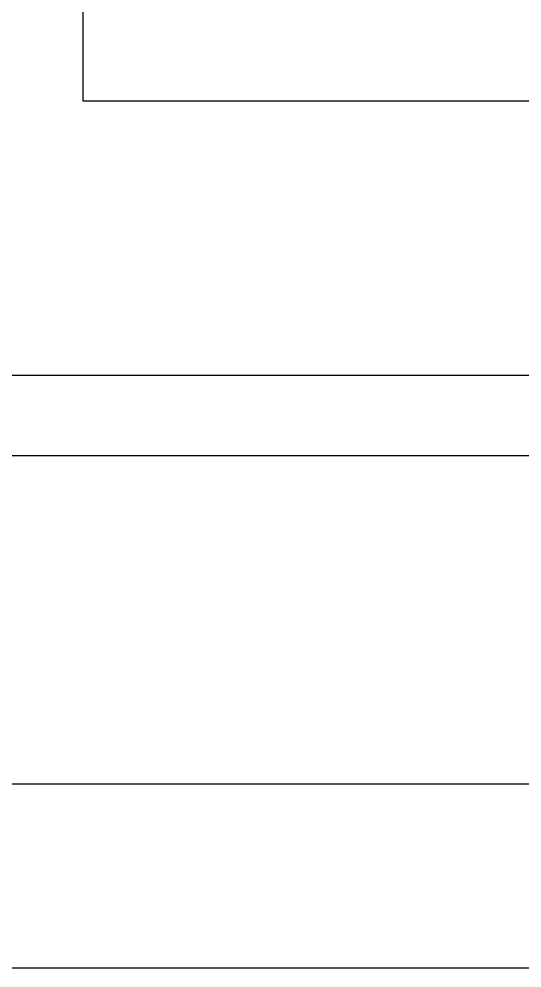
# Model space of a CAD drawing. Header units: millimetres. Extents: x 43843 to 1069877, y 60576 to 148433.
# Drawn here: x 919526 to 927045, y 62076 to 76259 of the extents above; entities that cross this region are included whole.
import ezdxf

# ---------------------------------------------------------------- set-up
doc = ezdxf.new("R2010")
doc.units = ezdxf.units.MM
doc.layers.add('8', color=8, linetype='Continuous')
doc.layers.add('DEFPOINT', color=142, linetype='Continuous', plot=False)

# ---------------------------------------------------------------- blocks, each defined once
blk = doc.blocks.new('zw$9A02')
at = {"color": 4}
blk.add_line((3810, -57899), (85731, -57899), dxfattribs=at)
blk.add_lwpolyline([(0, -63643), (0, 0), (90000, 0), (90000, -63643)], close=True)
blk.add_lwpolyline([(3810, -61579), (85731, -61579), (85731, -3425), (3810, -3425)], close=True, dxfattribs=at)
at = {"layer": 'DEFPOINT', "color": 150}
blk.add_lwpolyline([(4710, -56999), (84831, -56999), (84831, -4325), (4710, -4325)], close=True, dxfattribs=at)
blk = doc.blocks.new('zw$D357')
blk.add_lwpolyline([(-70457, 878), (0, 878), (0, -57059), (-70457, -57059)], close=True)

msp = doc.modelspace()

# ---------------------------------------------------------------- block references
at = {"xscale": 1.333333333333333, "yscale": 1.333333333333333, "zscale": 1.333333333333333}
msp.add_blockref('zw$9A02', (883842.813, 146933.143), dxfattribs=at)
at = {"layer": '8'}
msp.add_blockref('zw$D357', (990941.011, 132088.525), dxfattribs=at)

doc.saveas('drawing.dxf')
